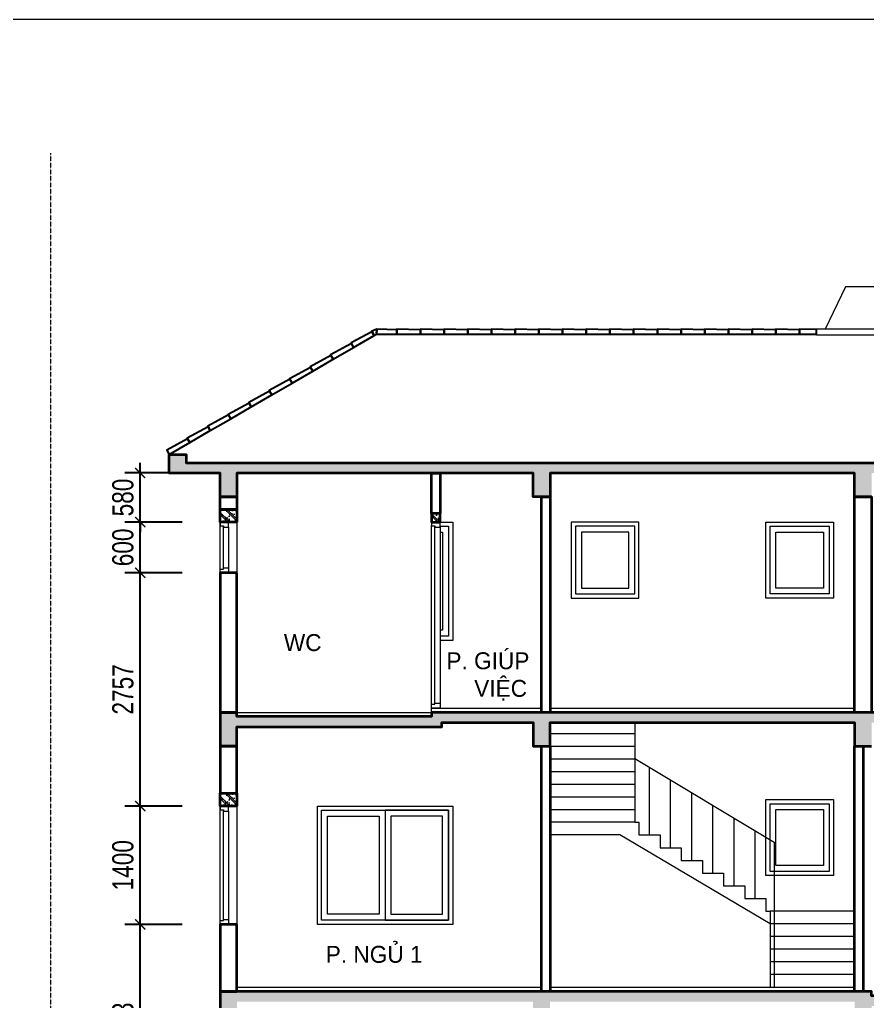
# Model space of a CAD drawing. Header units: millimetres. Extents: x 33748 to 451939, y -263262 to 62681.
# Drawn here: x 405682 to 415701, y -183716 to -172108 of the extents above; entities that cross this region are included whole.
import ezdxf

# ---------------------------------------------------------------- set-up
doc = ezdxf.new("R2010")
doc.units = ezdxf.units.MM
doc.header["$PDMODE"] = 98
doc.linetypes.add('CENTER', pattern=[50.8, 31.75, -6.35, 6.35, -6.35])
doc.linetypes.add('HIDDEN', pattern=[0.375, 0.25, -0.125])
doc.layers.get('Defpoints').update_dxf_attribs({"color": 202, "lineweight": 13})
for name, color, linetype, lineweight in [('-CONCRETE', 1, 'Continuous', 35), ('-DOOR', 137, 'Continuous', 9), ('-FURNITURE', 46, 'Continuous', 9), ('-HATCH', 8, 'Continuous', 5), ('-LINE1', 7, 'Continuous', 18), ('-RANH GIOI KHU DAT', 12, 'CENTER', 18), ('-WALL', 4, 'Continuous', 35), ('A72', 9, 'Continuous', 5)]:
    doc.layers.add(name, color=color, linetype=linetype, lineweight=lineweight)
for name, color, linetype in [('-HATCH CONCRETE', 54, 'Continuous'), ('12. NET DIM', 9, 'Continuous'), ('TEXT25', 2, 'Continuous')]:
    doc.layers.add(name, color=color, linetype=linetype)
doc.styles.add('AVANH', font='', dxfattribs={"width": 0.8})
doc.styles.add('SVN_AVO_thuong', font='')
doc.styles.get('AVANH').set_extended_font_data('.VnAvantH')
doc.styles.get('SVN_AVO_thuong').set_extended_font_data('SVN-Avo')
doc.dimstyles.new('C_100A3', dxfattribs={"dimscale": 100, "dimtxt": 2.5, "dimasz": 1.2, "dimexe": 1.8, "dimexo": 0, "dimgap": 0.75, "dimtad": 1, "dimdec": 0, "dimzin": 0, "dimdsep": 46, "dimtxsty": 'AVANH', "dimblk": 'ARCHTICK', "dimcen": 0, "dimdle": 1.8, "dimclrd": 256, "dimclre": 256, "dimclrt": 7, "dimadec": 0, "dimazin": 0, "dimtfac": 0.0001, "dimtdec": 0, "dimtix": 1, "dimtmove": 2, "dimatfit": 3, "dimldrblk": 'ARCHTICK', "dimfxl": 1.8, "dimtolj": 1, "dimtzin": 0, "dimarcsym": 0})

# ---------------------------------------------------------------- blocks, each defined once
blk = doc.blocks.new('*U647')
at = {"ltscale": 200}
for points in [[(0, 100), (0, 0)], [(45, 100), (1355, 100)], [(45, 60), (1355, 60)], [(1340, 0), (60, 0)], [(1400, 100), (1400, 0)]]:
    blk.add_lwpolyline(points, dxfattribs=at)
for points in [[(0, 100), (45, 100), (45, 60), (60, 60), (60, 0), (0, 0)], [(1400, 100), (1355, 100), (1355, 60), (1340, 60), (1340, 0), (1400, 0)]]:
    blk.add_lwpolyline(points, close=True, dxfattribs=at)
blk = doc.blocks.new('*U648')
at = {"ltscale": 200}
for points in [[(0, 100), (0, 0)], [(45, 100), (555, 100)], [(45, 60), (555, 60)], [(540, 0), (60, 0)], [(600, 100), (600, 0)]]:
    blk.add_lwpolyline(points, dxfattribs=at)
for points in [[(0, 100), (45, 100), (45, 60), (60, 60), (60, 0), (0, 0)], [(600, 100), (555, 100), (555, 60), (540, 60), (540, 0), (600, 0)]]:
    blk.add_lwpolyline(points, close=True, dxfattribs=at)
blk = doc.blocks.new('*U563')
at = {"ltscale": 200}
for points in [[(0, 100), (0, 0)], [(45, 100), (2155, 100)], [(45, 60), (2155, 60)], [(2140, 0), (60, 0)], [(2200, 100), (2200, 0)]]:
    blk.add_lwpolyline(points, dxfattribs=at)
for points in [[(0, 100), (45, 100), (45, 60), (60, 60), (60, 0), (0, 0)], [(2200, 100), (2155, 100), (2155, 60), (2140, 60), (2140, 0), (2200, 0)]]:
    blk.add_lwpolyline(points, close=True, dxfattribs=at)
blk = doc.blocks.new('_ARCHTICK')
at = {"const_width": 0.15}
blk.add_lwpolyline([(-0.5, -0.5), (0.5, 0.5)], dxfattribs=at)
blk = doc.blocks.new('*D1040')
at = {"layer": '12. NET DIM', "lineweight": -2, "transparency": 16777216}
for p, q in [((407107, -185428), (407107, -182626)), ((407604, -182806), (406927, -182806)), ((407604, -185248), (406927, -185248))]:
    blk.add_line(p, q, dxfattribs=at)
at = {"layer": 'Defpoints', "color": 0, "transparency": 16777216}
for p in [(407107, -182806), (407604, -182806), (407604, -185248)]:
    blk.add_point(p, dxfattribs=at)
at = {"layer": '12. NET DIM', "lineweight": -2, "transparency": 16777216, "xscale": 120, "yscale": 120, "zscale": 120}
for p, rotation in [((407107, -182806), 90), ((407107, -185248), 270)]:
    blk.add_blockref('_ARCHTICK', p, dxfattribs=dict(at, rotation=rotation))
at = {"layer": '12. NET DIM', "color": 7, "transparency": 16777216, "insert": (406903, -184027), "char_height": 250, "attachment_point": 5, "rotation": 90, "style": 'AVANH'}
blk.add_mtext('\\A1;2443', dxfattribs=at)
blk = doc.blocks.new('*D1041')
at = {"layer": '12. NET DIM', "lineweight": -2, "transparency": 16777216}
for p, q in [((407107, -182986), (407107, -181226)), ((407604, -181406), (406927, -181406)), ((407604, -182806), (406927, -182806))]:
    blk.add_line(p, q, dxfattribs=at)
at = {"layer": 'Defpoints', "color": 0, "transparency": 16777216}
for p in [(407107, -181406), (407604, -181406), (407604, -182806)]:
    blk.add_point(p, dxfattribs=at)
at = {"layer": '12. NET DIM', "lineweight": -2, "transparency": 16777216, "xscale": 120, "yscale": 120, "zscale": 120}
for p, rotation in [((407107, -181406), 90), ((407107, -182806), 270)]:
    blk.add_blockref('_ARCHTICK', p, dxfattribs=dict(at, rotation=rotation))
at = {"layer": '12. NET DIM', "color": 7, "transparency": 16777216, "insert": (406903, -182106), "char_height": 250, "attachment_point": 5, "rotation": 90, "style": 'AVANH'}
blk.add_mtext('\\A1;1400', dxfattribs=at)
blk = doc.blocks.new('*D1042')
at = {"layer": '12. NET DIM', "lineweight": -2, "transparency": 16777216}
for p, q in [((407107, -181586), (407107, -178468)), ((407604, -178648), (406927, -178648)), ((407604, -181406), (406927, -181406))]:
    blk.add_line(p, q, dxfattribs=at)
at = {"layer": 'Defpoints', "color": 0, "transparency": 16777216}
for p in [(407107, -178648), (407604, -178648), (407604, -181406)]:
    blk.add_point(p, dxfattribs=at)
at = {"layer": '12. NET DIM', "lineweight": -2, "transparency": 16777216, "xscale": 120, "yscale": 120, "zscale": 120}
for p, rotation in [((407107, -178648), 90), ((407107, -181406), 270)]:
    blk.add_blockref('_ARCHTICK', p, dxfattribs=dict(at, rotation=rotation))
at = {"layer": '12. NET DIM', "color": 7, "transparency": 16777216, "insert": (406903, -180027), "char_height": 250, "attachment_point": 5, "rotation": 90, "style": 'AVANH'}
blk.add_mtext('\\A1;2757', dxfattribs=at)
blk = doc.blocks.new('*D1043')
at = {"layer": '12. NET DIM', "lineweight": -2, "transparency": 16777216}
for p, q in [((407107, -178828), (407107, -177868)), ((407604, -178048), (406927, -178048)), ((407604, -178648), (406927, -178648))]:
    blk.add_line(p, q, dxfattribs=at)
at = {"layer": 'Defpoints', "color": 0, "transparency": 16777216}
for p in [(407107, -178048), (407604, -178048), (407604, -178648)]:
    blk.add_point(p, dxfattribs=at)
at = {"layer": '12. NET DIM', "lineweight": -2, "transparency": 16777216, "xscale": 120, "yscale": 120, "zscale": 120}
for p, rotation in [((407107, -178048), 90), ((407107, -178648), 270)]:
    blk.add_blockref('_ARCHTICK', p, dxfattribs=dict(at, rotation=rotation))
at = {"layer": '12. NET DIM', "color": 7, "transparency": 16777216, "insert": (406903, -178348), "char_height": 250, "attachment_point": 5, "rotation": 90, "style": 'AVANH'}
blk.add_mtext('\\A1;600', dxfattribs=at)
blk = doc.blocks.new('*D1044')
at = {"layer": '12. NET DIM', "lineweight": -2, "transparency": 16777216}
for p, q in [((407107, -177468), (407107, -177348)), ((407604, -177468), (406927, -177468)), ((407107, -178048), (407107, -177468)), ((407604, -178048), (406927, -178048)), ((407107, -178048), (407107, -178168))]:
    blk.add_line(p, q, dxfattribs=at)
at = {"layer": 'Defpoints', "color": 0, "transparency": 16777216}
for p in [(407107, -177468), (407604, -177468), (407604, -178048)]:
    blk.add_point(p, dxfattribs=at)
at = {"layer": '12. NET DIM', "lineweight": -2, "transparency": 16777216, "xscale": 120, "yscale": 120, "zscale": 120}
for p, rotation in [((407107, -177468), 270), ((407107, -178048), 90)]:
    blk.add_blockref('_ARCHTICK', p, dxfattribs=dict(at, rotation=rotation))
at = {"layer": '12. NET DIM', "color": 7, "transparency": 16777216, "insert": (406903, -177758), "char_height": 250, "attachment_point": 5, "rotation": 90, "style": 'AVANH'}
blk.add_mtext('\\A1;580', dxfattribs=at)

msp = doc.modelspace()

# ---------------------------------------------------------------- hatches: boundary and pattern name
at = {"layer": '-HATCH'}
h = msp.add_hatch(dxfattribs=at)
h.set_pattern_fill('CHAU-02', color=256, scale=20, pattern_type=2)
h.set_pattern_definition([(50, (0, -58113.93), (143.452037, -12.550427), [15, -165]), (355, (0, -58113.93), (-27.750267, 150.438427), [12, -132]), (100.4514, (11.95, -58114.97), (115.701876, 137.88791), [12.74804, -140.228422]), (46.1842, (0, -58073.93), (213.44821, -33.1038), [22.5, -247.5]), (96.6356, (17.79, -58076.69), (186.93254, 194.82357), [19.12206, -210.3426]), (351.1842, (0, -58073.93), (186.93239, 194.82372), [18, -198]), (21, (20, -58083.93), (119.38141, -80.523778), [15, -165]), (226, (20, -58083.93), (134.376424, -73.10796), [12, -132]), (71.4514, (29.95, -58090.64), (168.044526, 64.5061), [12.74804, -140.228422]), (67.5, (0, -58113.93), (-31.1832367, 58.8748924), [0, -130.4, 0, -134, 0, -132.5]), (4.5, (0, -58113.93), (56.670185, 76.020638), [0, -76.4, 0, -127.4, 0, -50.5]), (327.5, (-44.6, -58113.93), (106.764487, -4.5109743), [0, -50, 0, -156, 0, -207]), (317.5, (-64.6, -58113.93), (116.637234, 20.020996), [0, -65, 0, -103.6, 0, -147]), (315, (0, -58113.93), (60.104076, 60.104076), []), (315, (0, -58089.43), (60.104076, 60.104076), [])])
h.paths.add_polyline_path([(421950.9, -177348.5), (421950.9, -177248.5), (422150.9, -177248.5), (422150.9, -177468.5), (421550.9, -177468.5), (421550.9, -177748.5), (421350.9, -177748.5), (421350.9, -177468.5), (415750.9, -177468.5), (415750.9, -177748.5), (415550.9, -177748.5), (415550.9, -177468.5), (411950.9, -177468.5), (411950.9, -177748.5), (411750.9, -177748.5), (411750.9, -177468.5), (408250.6, -177468.5), (408250.6, -177748.5), (408050.6, -177748.5), (408050.6, -177468.5), (407450.6, -177468.5), (407450.6, -177248.5), (407650.7, -177248.5), (407650.7, -177348.5)])
h.paths.add_polyline_path([(411950.9, -183598.5), (408050.6, -183598.5), (408050.6, -183998.5), (408250.6, -183998.5), (408250.6, -183718.5), (411750.9, -183718.5), (411750.9, -183998.5), (411950.9, -183998.5), (411950.9, -183718.5), (415550.9, -183718.5), (415550.9, -183998.5), (415750.9, -183998.5), (415750.9, -183768.5), (417250.9, -183768.5), (417250.9, -183898.5), (417450.9, -183898.5), (417450.9, -183718.5), (421350.9, -183718.5), (421350.9, -183998.5), (421550.9, -183998.5), (421550.9, -183768.5), (422350.9, -183768.5), (422350.9, -183898.5), (422550.9, -183898.5), (422550.9, -183598.5), (422350.9, -183598.5), (422350.9, -183648.5), (421550.9, -183648.5), (421550.9, -183598.5), (417250.9, -183598.5), (417250.9, -183648.5), (415750.9, -183648.5), (415750.9, -183598.5)])
h.paths.add_polyline_path([(426050.6, -187948.5), (421550.9, -187948.5), (421550.9, -187798.5), (415750.9, -187798.5), (415750.9, -187498.5), (408050.6, -187498.5), (408050.6, -187548.5), (406050.6, -187548.5), (406050.6, -187668.5), (408170.6, -187668.5), (408170.6, -187618.5), (415630.9, -187618.5), (415630.9, -187918.5), (421430.9, -187918.5), (421430.9, -188068.5), (426050.6, -188068.5)])
edge = h.paths.add_edge_path()
edge.add_line((415550.9, -180298.5), (410550.9, -180298.5))
edge.add_line((410550.9, -180298.5), (410550.9, -180348.5))
edge.add_line((410550.9, -180348.5), (408250.6, -180348.5))
edge.add_line((408250.6, -180348.5), (408250.6, -180298.5))
edge.add_line((408250.6, -180298.5), (408050.6, -180298.5))
edge.add_line((408050.6, -180298.5), (408050.6, -180698.5))
edge.add_line((408050.6, -180698.5), (408250.6, -180698.5))
edge.add_line((408250.6, -180698.5), (408250.6, -180468.5))
edge.add_line((408250.6, -180468.5), (410670.9, -180468.5))
edge.add_line((410670.9, -180468.5), (410670.9, -180418.5))
edge.add_line((410670.9, -180418.5), (411750.9, -180418.5))
edge.add_line((411750.9, -180418.5), (411750.9, -180698.5))
edge.add_line((411750.9, -180698.5), (411950.9, -180698.5))
edge.add_line((411950.9, -180698.5), (411950.9, -180418.5))
edge.add_line((411950.9, -180418.5), (415550.9, -180418.5))
edge.add_line((415550.9, -180418.5), (415550.9, -180698.5))
edge.add_line((415550.9, -180698.5), (415750.9, -180698.5))
edge.add_line((415750.9, -180698.5), (415750.9, -180418.5))
edge.add_line((415750.9, -180418.5), (421350.9, -180418.5))
edge.add_line((421350.9, -180418.5), (421350.9, -180698.5))
edge.add_line((421350.9, -180698.5), (421550.9, -180698.5))
edge.add_line((421550.9, -180698.5), (421550.9, -180418.5))
edge.add_line((421550.9, -180418.5), (422350.9, -180418.5))
edge.add_line((422350.9, -180418.5), (422350.9, -180548.5))
edge.add_line((422350.9, -180548.5), (422550.9, -180548.5))
edge.add_line((422550.9, -180548.5), (422550.9, -180248.5))
edge.add_line((422550.9, -180248.5), (422350.9, -180248.5))
edge.add_line((422350.9, -180248.5), (422350.9, -180298.5))
edge.add_line((422350.9, -180298.5), (415550.9, -180298.5))
h = msp.add_hatch(dxfattribs=at)
h.set_pattern_fill('CHAU-02', color=256, scale=20, pattern_type=2)
h.set_pattern_definition([(50, (98310.12, -147100.98), (143.452037, -12.550427), [15, -165]), (355, (98310.12, -147100.98), (-27.75027, 150.43843), [12, -132]), (100.4514, (98322.07, -147102.03), (115.701876, 137.88791), [12.74804, -140.22842]), (46.1842, (98310.12, -147060.98), (213.44821, -33.1038), [22.5, -247.5]), (96.6356, (98327.9, -147063.74), (186.93254, 194.82357), [19.12206, -210.3426]), (351.1842, (98310.12, -147060.98), (186.93239, 194.82372), [18, -198]), (21, (98330.12, -147070.98), (119.38141, -80.52378), [15, -165]), (226, (98330.12, -147070.98), (134.376424, -73.10796), [12, -132]), (71.4514, (98340.07, -147077.7), (168.044526, 64.5061), [12.74804, -140.22842]), (67.5, (98310.12, -147100.984), (-31.183237, 58.874892), [0, -130.4, 0, -134, 0, -132.5]), (4.5, (98310.12, -147100.984), (56.670185, 76.020638), [0, -76.4, 0, -127.4, 0, -50.5]), (327.5, (98265.52, -147100.984), (106.764487, -4.510974), [0, -50, 0, -156, 0, -207]), (317.5, (98245.52, -147100.98), (116.637234, 20.020996), [0, -65, 0, -103.6, 0, -147]), (315, (98310.12, -147100.984), (60.104076, 60.104076), []), (315, (98310.12, -147076.484), (60.104076, 60.104076), [])])
h.paths.add_polyline_path([(408050.6, -177898.5), (408250.6, -177898.5), (408250.6, -178048.5), (408050.6, -178048.5)])
h = msp.add_hatch(dxfattribs=at)
h.set_pattern_fill('CHAU-02', color=256, scale=20, pattern_type=2)
h.set_pattern_definition([(50, (-4084.55, -212919.5), (143.452037, -12.550427), [15, -165]), (355, (-4084.55, -212919.5), (-27.750267, 150.438427), [12, -132]), (100.4514, (-4072.6, -212920.54), (115.701876, 137.88791), [12.74804, -140.22842]), (46.1842, (-4084.55, -212879.5), (213.44821, -33.1038), [22.5, -247.5]), (96.6356, (-4066.77, -212882.26), (186.93254, 194.82357), [19.12206, -210.3426]), (351.1842, (-4084.55, -212879.5), (186.93239, 194.82372), [18, -198]), (21, (-4064.55, -212889.5), (119.38141, -80.523778), [15, -165]), (226, (-4064.55, -212889.5), (134.376424, -73.10796), [12, -132]), (71.4514, (-4054.6, -212896.21), (168.044526, 64.5061), [12.74804, -140.22842]), (67.5, (-4084.555, -212919.5), (-31.1832367, 58.8748924), [0, -130.4, 0, -134, 0, -132.5]), (4.5, (-4084.555, -212919.5), (56.670185, 76.020638), [0, -76.4, 0, -127.4, 0, -50.5]), (327.5, (-4129.155, -212919.5), (106.764487, -4.5109743), [0, -50, 0, -156, 0, -207]), (317.5, (-4149.155, -212919.5), (116.637234, 20.020996), [0, -65, 0, -103.6, 0, -147]), (315, (-4084.555, -212919.5), (60.104076, 60.104076), []), (315, (-4084.555, -212895), (60.104076, 60.104076), [])])
h.paths.add_polyline_path([(410650.9, -177948.5), (410550.9, -177948.5), (410550.9, -178048.5), (410650.9, -178048.5)])
h = msp.add_hatch(dxfattribs=at)
h.set_pattern_fill('CHAU-02', color=256, scale=20, pattern_type=2)
h.set_pattern_definition([(50, (98310.12, -150458.33), (143.452037, -12.550427), [15, -165]), (355, (98310.12, -150458.33), (-27.75027, 150.43843), [12, -132]), (100.4514, (98322.07, -150459.38), (115.701876, 137.88791), [12.74804, -140.22842]), (46.1842, (98310.12, -150418.33), (213.44821, -33.1038), [22.5, -247.5]), (96.6356, (98327.9, -150421.09), (186.93254, 194.82357), [19.12206, -210.3426]), (351.1842, (98310.12, -150418.33), (186.93239, 194.82372), [18, -198]), (21, (98330.12, -150428.33), (119.38141, -80.52378), [15, -165]), (226, (98330.12, -150428.33), (134.376424, -73.10796), [12, -132]), (71.4514, (98340.07, -150435.04), (168.044526, 64.5061), [12.74804, -140.22842]), (67.5, (98310.12, -150458.33), (-31.183237, 58.874892), [0, -130.4, 0, -134, 0, -132.5]), (4.5, (98310.12, -150458.33), (56.670185, 76.020638), [0, -76.4, 0, -127.4, 0, -50.5]), (327.5, (98265.52, -150458.33), (106.764487, -4.510974), [0, -50, 0, -156, 0, -207]), (317.5, (98245.52, -150458.33), (116.637234, 20.020996), [0, -65, 0, -103.6, 0, -147]), (315, (98310.12, -150458.33), (60.104076, 60.104076), []), (315, (98310.12, -150433.83), (60.104076, 60.104076), [])])
h.paths.add_polyline_path([(408050.6, -181255.8), (408250.6, -181255.8), (408250.6, -181405.8), (408050.6, -181405.8)])

# ---------------------------------------------------------------- linework, layer by layer
at = {"layer": '-CONCRETE'}
for points in [[(415750.9, -177748.5), (415550.9, -177748.5), (415550.9, -177468.5), (411950.9, -177468.5), (411950.9, -177748.5), (411750.9, -177748.5), (411750.9, -177468.5), (408250.6, -177468.5), (408250.6, -177748.5), (408050.6, -177748.5), (408050.6, -177468.5), (407450.6, -177468.5), (407450.6, -177248.5), (407650.7, -177248.5), (407650.7, -177348.5), (407650.7, -177348.5), (407650.7, -177348.5), (407650.7, -177348.5), (421950.9, -177348.5)], [(415550.9, -180298.5), (410550.9, -180298.5), (410550.9, -180348.5), (408250.6, -180348.5), (408250.6, -180298.5), (408050.6, -180298.5), (408050.6, -180698.5), (408250.6, -180698.5), (408250.6, -180468.5), (410670.9, -180468.5), (410670.9, -180418.5), (411750.9, -180418.5), (411750.9, -180698.5), (411950.9, -180698.5), (411950.9, -180418.5), (415550.9, -180418.5), (415550.9, -180698.5), (415750.9, -180698.5)], [(422350.9, -180298.5), (415550.9, -180298.5)], [(422550.9, -183898.5), (422550.9, -183598.5), (422350.9, -183598.5), (422350.9, -183648.5), (421550.9, -183648.5), (421550.9, -183598.5), (417250.9, -183598.5), (417250.9, -183648.5), (415750.9, -183648.5), (415750.9, -183598.5), (411950.9, -183598.5), (411950.9, -183598.5), (411950.9, -183598.5), (408050.6, -183598.5), (408050.6, -183998.5)]]:
    msp.add_lwpolyline(points, dxfattribs=at)
for points in [[(408250.6, -178048.5), (408050.6, -178048.5), (408050.6, -177898.5), (408250.6, -177898.5)], [(410650.9, -177948.5), (410550.9, -177948.5), (410550.9, -178048.5), (410650.9, -178048.5)], [(408250.6, -181405.8), (408050.6, -181405.8), (408050.6, -181255.8), (408250.6, -181255.8)]]:
    msp.add_lwpolyline(points, close=True, dxfattribs=at)
at = {"layer": '-DOOR'}
for points in [[(408250.5, -178648.5), (408051.2, -178648.5), (408051.5, -178048.5), (408250.9, -178048.5)], [(408250.5, -182805.8), (408051.2, -182805.8), (408051.2, -181405.8), (408250.5, -181405.8)], [(409200.8, -181405.8), (410800.8, -181405.8), (410800.8, -182805.8), (409200.8, -182805.8)], [(409250.8, -181455.8), (410750.8, -181455.8), (410750.8, -182755.8), (409250.8, -182755.8)], [(409250.8, -181455.8), (410000.8, -181455.8), (410000.8, -182755.8), (409250.8, -182755.8)], [(409320.8, -181525.8), (409930.8, -181525.8), (409930.8, -182685.8), (409320.8, -182685.8)], [(410750.8, -181455.8), (410000.8, -181455.8), (410000.8, -182755.8), (410750.8, -182755.8)], [(410680.8, -181525.8), (410070.8, -181525.8), (410070.8, -182685.8), (410680.8, -182685.8)]]:
    msp.add_lwpolyline(points, close=True, dxfattribs=at)
at = {"layer": '-DOOR', "lineweight": 9}
for points in [[(410650.9, -178048.5), (410800.8, -178048.5), (410800.8, -179448.5), (410650.9, -179448.5)], [(410650.9, -178098.5), (410750.8, -178098.5), (410750.8, -179398.5), (410650.9, -179398.5)], [(410650.9, -178168.5), (410680.8, -178168.5), (410680.8, -179328.5), (410650.9, -179328.5)]]:
    msp.add_lwpolyline(points, dxfattribs=at)
for points in [[(413000.9, -178048.5), (412200.9, -178048.5), (412200.9, -178948.5), (413000.9, -178948.5)], [(414500.9, -178048.5), (415300.9, -178048.5), (415300.9, -178948.5), (414500.9, -178948.5)], [(412950.9, -178098.5), (412250.9, -178098.5), (412250.9, -178898.5), (412950.9, -178898.5)], [(412880.9, -178168.5), (412320.9, -178168.5), (412320.9, -178828.5), (412880.9, -178828.5)], [(414550.9, -178098.5), (415250.9, -178098.5), (415250.9, -178898.5), (414550.9, -178898.5)], [(414620.9, -178168.5), (415180.9, -178168.5), (415180.9, -178828.5), (414620.9, -178828.5)], [(414500.9, -181328.5), (415300.9, -181328.5), (415300.9, -182228.5), (414500.9, -182228.5)], [(414550.9, -181378.5), (415250.9, -181378.5), (415250.9, -182178.5), (414550.9, -182178.5)], [(414620.9, -181448.5), (415180.9, -181448.5), (415180.9, -182108.5), (414620.9, -182108.5)]]:
    msp.add_lwpolyline(points, close=True, dxfattribs=at)
at = {"layer": '-FURNITURE'}
for points in [[(412950.9, -180843.5), (414600.9, -181833.5), (414600.9, -183548.5)], [(413125.9, -181748.5), (413125.9, -180948.5)], [(413375.9, -181898.5), (413375.9, -181098.5)], [(413625.9, -182048.5), (413625.9, -181248.5)], [(413875.9, -182198.5), (413875.9, -181398.5)], [(414125.9, -182348.5), (414125.9, -181548.5)], [(414375.9, -182498.5), (414375.9, -181698.5)]]:
    msp.add_lwpolyline(points, dxfattribs=at)
at = {"layer": '-HATCH CONCRETE'}
for points in [[(409871.9, -175842.4), (409845.8, -175797.4), (409599.7, -175931.1), (409629.8, -175983)], [(409900.6, -175826.3), (409902.3, -175765.8), (409842.6, -175791.9), (409871.9, -175842.4)], [(410139, -175826.3), (410139, -175774.3), (409902.3, -175767.6), (409900.6, -175826.3)], [(410419, -175826.3), (410419, -175774.3), (410139, -175766.3), (410139, -175826.3)], [(410699, -175826.3), (410699, -175774.3), (410419, -175766.3), (410419, -175826.3)], [(410979, -175826.3), (410979, -175774.3), (410699, -175766.3), (410699, -175826.3)], [(411259, -175826.3), (411259, -175774.3), (410979, -175766.3), (410979, -175826.3)], [(411539, -175826.3), (411539, -175774.3), (411259, -175766.3), (411259, -175826.3)], [(411819, -175826.3), (411819, -175774.3), (411539, -175766.3), (411539, -175826.3)], [(412099, -175826.3), (412099, -175774.3), (411819, -175766.3), (411819, -175826.3)], [(412379, -175826.3), (412379, -175774.3), (412099, -175766.3), (412099, -175826.3)], [(412659, -175826.3), (412659, -175774.3), (412379, -175766.3), (412379, -175826.3)], [(412939, -175826.3), (412939, -175774.3), (412659, -175766.3), (412659, -175826.3)], [(413219, -175826.3), (413219, -175774.3), (412939, -175766.3), (412939, -175826.3)], [(413499, -175826.3), (413499, -175774.3), (413219, -175766.3), (413219, -175826.3)], [(413779, -175826.3), (413779, -175774.3), (413499, -175766.3), (413499, -175826.3)], [(414059, -175826.3), (414059, -175774.3), (413779, -175766.3), (413779, -175826.3)], [(414339, -175826.3), (414339, -175774.3), (414059, -175766.3), (414059, -175826.3)], [(414619, -175826.3), (414619, -175774.3), (414339, -175766.3), (414339, -175826.3)], [(414899, -175826.3), (414899, -175774.3), (414619, -175766.3), (414619, -175826.3)], [(415101.7, -175826.3), (415101.7, -175772.1), (414899, -175766.3), (414899, -175826.3)], [(409629.8, -175983), (409603.7, -175938), (409357.6, -176071.7), (409387.7, -176123.6)], [(409387.7, -176123.6), (409361.6, -176078.7), (409115.4, -176212.3), (409145.5, -176264.2)], [(409145.5, -176264.2), (409119.4, -176219.3), (408873.3, -176353), (408903.4, -176404.8)], [(408903.4, -176404.8), (408877.3, -176359.9), (408631.1, -176493.6), (408661.3, -176545.4)], [(408661.3, -176545.4), (408635.2, -176500.5), (408389, -176634.2), (408419.1, -176686.1)], [(408419.1, -176686.1), (408393, -176641.1), (408146.9, -176774.8), (408177, -176826.7)], [(408177, -176826.7), (408150.9, -176781.7), (407904.7, -176915.4), (407934.9, -176967.3)], [(407934.9, -176967.3), (407908.8, -176922.3), (407662.6, -177056), (407692.7, -177107.9)], [(407692.7, -177107.9), (407666.6, -177062.9), (407420.5, -177196.6), (407450.6, -177248.5)]]:
    msp.add_lwpolyline(points, close=True, dxfattribs=at)
at = {"layer": '-LINE1'}
for points in [[(410550.9, -180298.5), (410550.9, -180248.5), (411850.9, -180248.5)], [(411950.9, -180248.5), (415550.9, -180248.5)], [(408250.6, -180298.5), (410550.9, -180298.5)], [(412950.9, -180418.5), (412950.9, -180548.5)], [(411950.9, -180548.5), (412950.9, -180548.5), (412950.9, -180698.5)], [(411950.9, -180698.5), (412950.9, -180698.5), (412950.9, -180848.5)], [(411950.9, -180848.5), (412950.9, -180848.5), (412950.9, -180998.5)], [(411950.9, -180998.5), (412950.9, -180998.5), (412950.9, -181148.5)], [(411950.9, -181148.5), (412950.9, -181148.5), (412950.9, -181298.5)], [(411950.9, -181298.5), (412950.9, -181298.5), (412950.9, -181448.5)], [(411950.9, -181448.5), (412950.9, -181448.5), (412950.9, -181598.5)], [(412950.9, -181598.5), (411950.9, -181598.5)], [(412950.9, -181598.5), (413000.9, -181598.5), (413000.9, -181748.5), (413250.9, -181748.5), (413250.9, -181898.5), (413500.9, -181898.5), (413500.9, -182048.5), (413750.9, -182048.5), (413750.9, -182198.5), (414000.9, -182198.5), (414000.9, -182348.5), (414250.9, -182348.5), (414250.9, -182498.5), (414500.9, -182498.5), (414500.9, -182648.5), (414550.9, -182648.5)], [(414550.9, -182798.5), (412775.9, -181748.5), (411950.9, -181748.5)], [(415550.9, -182648.5), (414550.9, -182648.5), (414550.9, -182798.5)], [(415550.9, -182798.5), (414550.9, -182798.5), (414550.9, -182948.5)], [(415550.9, -182948.5), (414550.9, -182948.5), (414550.9, -183098.5)], [(415550.9, -183098.5), (414550.9, -183098.5), (414550.9, -183248.5)], [(415550.9, -183248.5), (414550.9, -183248.5), (414550.9, -183398.5)], [(415550.9, -183398.5), (414550.9, -183398.5), (414550.9, -183548.5)], [(408250.6, -183548.5), (411850.9, -183548.5)], [(411950.9, -183548.5), (415550.9, -183548.5)]]:
    msp.add_lwpolyline(points, dxfattribs=at)
at = {"layer": '-RANH GIOI KHU DAT', "linetype": 'HIDDEN', "ltscale": 10}
msp.add_line((406050.6, -192068.1), (406050.6, -173687.7), dxfattribs=at)
at = {"layer": '-WALL'}
for points in [[(410650.9, -177948.5), (410550.9, -177948.5), (410550.9, -177468.5), (410650.9, -177468.5)], [(408050.6, -177748.5), (408250.6, -177748.5), (408250.6, -177898.5), (408050.6, -177898.5)], [(411950.9, -180298.5), (411850.9, -180298.5), (411850.9, -177748.5), (411950.9, -177748.5)], [(415550.9, -177748.5), (415750.9, -177748.5), (415750.9, -180298.5), (415550.9, -180298.5)], [(408250.5, -178648.5), (408050.5, -178648.5), (408050.6, -180298.5), (408250.6, -180298.5)], [(408250.6, -180698.5), (408050.6, -180698.5), (408050.6, -181255.8), (408250.6, -181255.8)], [(411850.9, -180698.5), (411950.9, -180698.5), (411950.9, -183598.5), (411850.9, -183598.5)], [(415550.9, -180698.5), (415650.9, -180698.5), (415650.9, -183598.5), (415550.9, -183598.5)], [(408250.5, -182805.8), (408050.5, -182805.8), (408050.6, -183598.5), (408250.6, -183598.5)]]:
    msp.add_lwpolyline(points, close=True, dxfattribs=at)
at = {"layer": 'A72', "lineweight": 20}
for points in [[(416501.7, -175766), (416259.7, -175266), (415443.7, -175266), (415201.7, -175766)], [(415101.7, -175836), (416601.7, -175836), (416601.7, -175766), (415101.7, -175766), (415101.7, -175836)]]:
    msp.add_lwpolyline(points, dxfattribs=at)
at = {"layer": 'Defpoints'}
msp.add_lwpolyline([(399947.2, -194382.9), (431447.2, -194382.9), (431447.2, -172107.9), (399947.2, -172107.9)], close=True, dxfattribs=at)

# ---------------------------------------------------------------- block references
at = {"layer": '-DOOR', "rotation": 90.00000000000001}
for name, p in [('*U648', (408151.2, -178648.5)), ('*U563', (410650.9, -180248.5)), ('*U647', (408151.2, -182805.8))]:
    msp.add_blockref(name, p, dxfattribs=at)

# ---------------------------------------------------------------- texts
at = {"layer": 'TEXT25', "style": 'SVN_AVO_thuong'}
for s, p in [('WC', (408804.9, -179573.7)), ('P. GIÚP', (410726.1, -179788.4)), ('VIỆC', (411054.5, -180114.8)), ('P. NGỦ 1', (409300, -183259.7))]:
    msp.add_text(s, height=200, rotation=0, dxfattribs=at).set_placement(p)

# ---------------------------------------------------------------- dimensions: what is measured, and where the dimension line sits
at = {"layer": '12. NET DIM'}
for base, p1, p2, picture, middle in [((407107, -177468.5), (407604.1, -178048.5), (407604.1, -177468.5), '*D1044', (406902.7, -177758.5)), ((407107, -178048.5), (407604.1, -178648.5), (407604.1, -178048.5), '*D1043', (406902.7, -178348.5)), ((407107, -178648.5), (407604.1, -181405.8), (407604.1, -178648.5), '*D1042', (406902.7, -180027.2)), ((407107, -181405.8), (407604.1, -182805.8), (407604.1, -181405.8), '*D1041', (406902.7, -182105.8)), ((407107, -182805.8), (407604.1, -185248.5), (407604.1, -182805.8), '*D1040', (406902.7, -184027.2))]:
    dim = msp.add_linear_dim(base=base, p1=p1, p2=p2, angle=90, dimstyle='C_100A3', dxfattribs=at)
    dim.commit()
    dim.dimension.update_dxf_attribs({"geometry": picture, "text_midpoint": middle})

doc.saveas('drawing.dxf')
